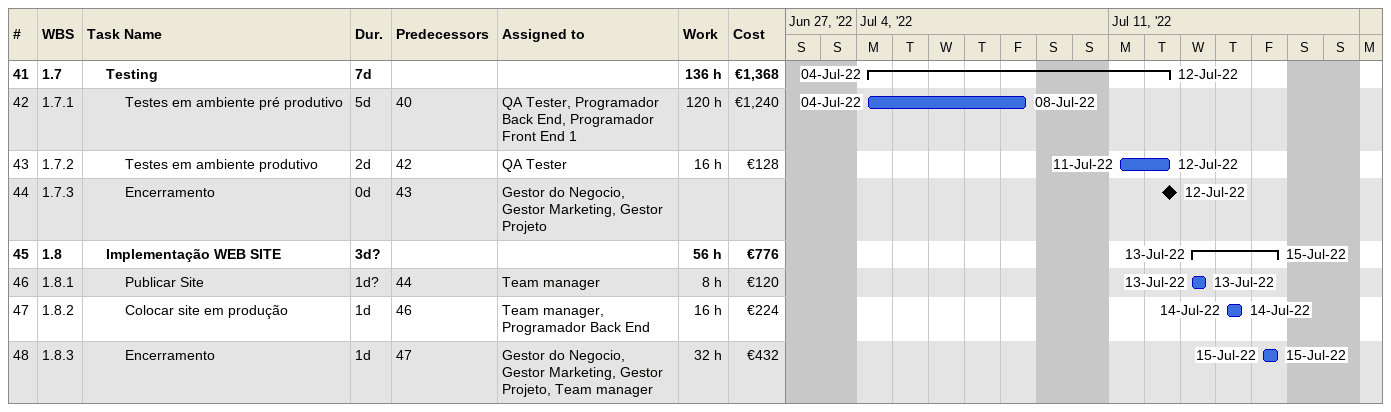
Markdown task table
| ID | WBS | Task | Duration | Start | Finish | Predecessors | Resources | Work (h) | Cost (€) |
|---|---|---|---|---|---|---|---|---|---|
| 41 | 1.7 | **Testing** | 7d | 2022-07-04 | 2022-07-12 |  |  | 136 | 1368 |
| 42 | 1.7.1 | Testes em ambiente pré produtivo | 5d | 2022-07-04 | 2022-07-08 | 40 | QA Tester, Programador Back End, Programador Front End 1 | 120 | 1240 |
| 43 | 1.7.2 | Testes em ambiente produtivo | 2d | 2022-07-11 | 2022-07-12 | 42 | QA Tester | 16 | 128 |
| 44 | 1.7.3 | Encerramento | 0d | 2022-07-12 | 2022-07-12 | 43 | Gestor do Negocio, Gestor Marketing, Gestor Projeto |  |  |
| 45 | 1.8 | **Implementação WEB SITE** | 3d? | 2022-07-13 | 2022-07-15 |  |  | 56 | 776 |
| 46 | 1.8.1 | Publicar Site | 1d? | 2022-07-13 | 2022-07-13 | 44 | Team manager | 8 | 120 |
| 47 | 1.8.2 | Colocar site em produção | 1d | 2022-07-14 | 2022-07-14 | 46 | Team manager, Programador Back End | 16 | 224 |
| 48 | 1.8.3 | Encerramento | 1d | 2022-07-15 | 2022-07-15 | 47 | Gestor do Negocio, Gestor Marketing, Gestor Projeto, Team manager | 32 | 432 |
